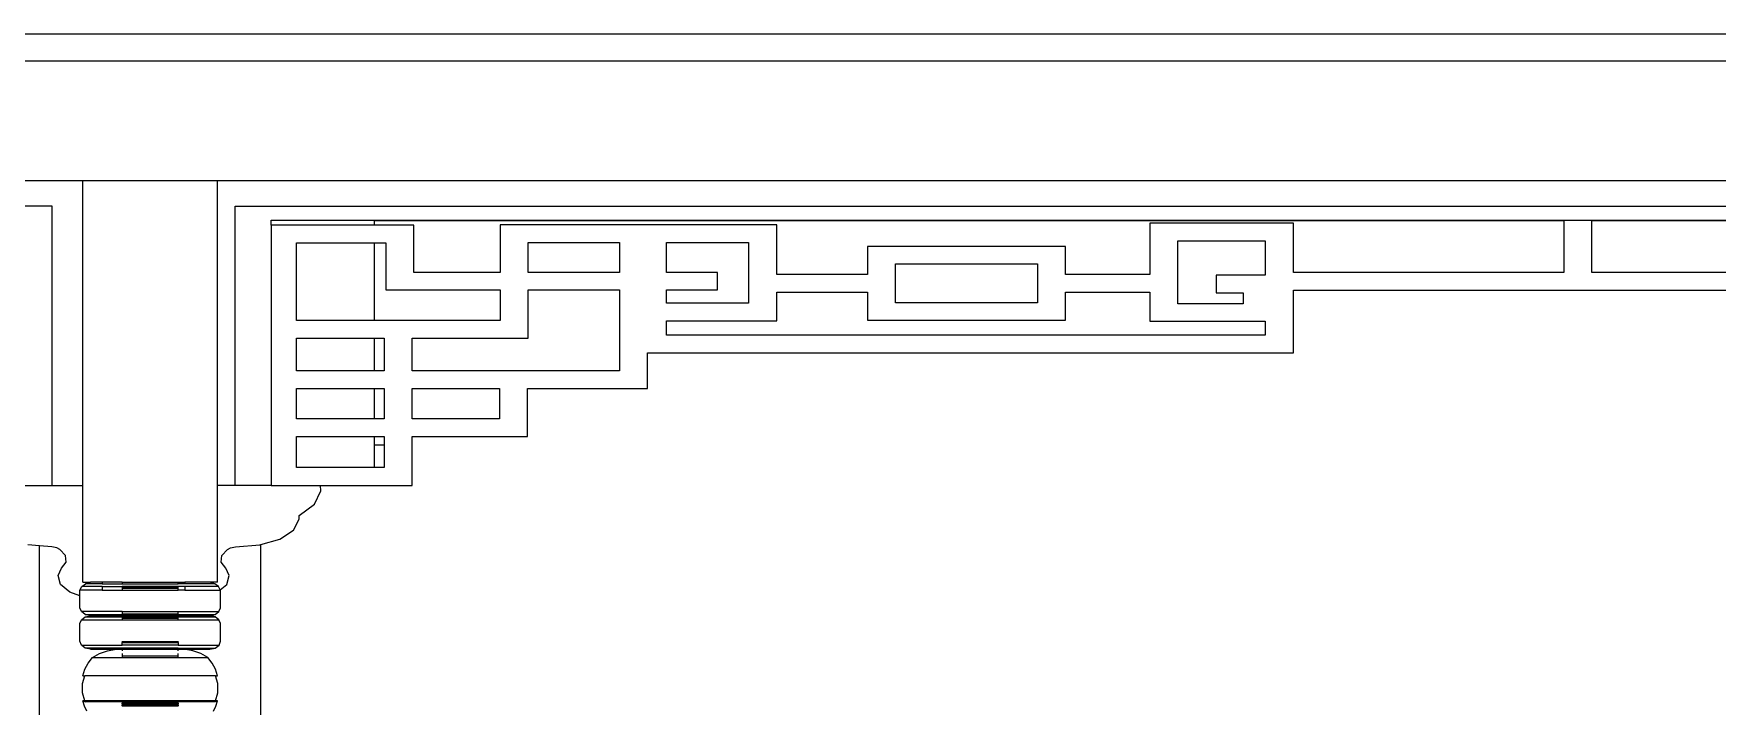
# Model space of a CAD drawing. Extents: x -24961 to 905641, y -154323 to 635957.
# Drawn here: x 419598 to 421852, y -140608 to -139708 of the extents above; entities that cross this region are included whole.
import ezdxf

# ---------------------------------------------------------------- set-up
doc = ezdxf.new("R2010")
doc.units = 0
doc.header["$LTSCALE"] = 1000
doc.header["$MEASUREMENT"] = 0
doc.layers.add('DOTE', color=1, linetype='Continuous')

msp = doc.modelspace()

# ---------------------------------------------------------------- linework, layer by layer
for p, q in [((428053.6, -139744.5), (402953.6, -139744.5)), ((419663.6, -139904.5), (417637.7, -139904.5)), ((419663.6, -140312.1), (419663.6, -139904.5)), ((419843.6, -139904.5), (419663.6, -139904.5)), ((419843.6, -140312.1), (419843.6, -139904.5)), ((421869.7, -139904.5), (419843.6, -139904.5)), ((419622.4, -139938.6), (417637.7, -139938.6)), ((419622.4, -140312.1), (419622.4, -139938.6)), ((419867.6, -139938.6), (421869.7, -139938.6)), ((419867.6, -140312.1), (419867.6, -139938.6)), ((419915.6, -139964.2), (419915.6, -139957.4)), ((419915.6, -139957.4), (420053.6, -139957.4)), ((420053.6, -139957.4), (421646.6, -139957.4)), ((420053.6, -139957.4), (420053.6, -139957.9)), ((420053.6, -139957.9), (421646.6, -139957.9)), ((420053.6, -139957.9), (420053.6, -139964.2)), ((421646.6, -139957.4), (421684.1, -139957.4)), ((421646.6, -139957.4), (421646.6, -139957.9)), ((421646.6, -139957.9), (421646.6, -140027.3)), ((421684.1, -139957.9), (421684.1, -139957.4)), ((421684.1, -139957.4), (421869.7, -139957.4)), ((421684.1, -139957.9), (422055.2, -139957.9)), ((421684.1, -140027.3), (421684.1, -139957.9)), ((419915.6, -139964.2), (419915.6, -140312.1)), ((420053.6, -139964.2), (419915.6, -139964.2)), ((420106.6, -139964.2), (420053.6, -139964.2)), ((420106.6, -140027.2), (420106.6, -139964.2)), ((420222.2, -139963.7), (420222.3, -140027.2)), ((420592.6, -139963.7), (420222.2, -139963.7)), ((420592.6, -140030.1), (420592.6, -139963.7)), ((421092.2, -139961.5), (421092.2, -140030.1)), ((421284.4, -139961.5), (421092.2, -139961.5)), ((421284.4, -140027.3), (421284.4, -139961.5)), ((419949.6, -140091.6), (419949.6, -139987.7)), ((419949.6, -139987.7), (420053.6, -139987.7)), ((420053.6, -139987.7), (420053.6, -140091.6)), ((420053.6, -139987.7), (420069, -139987.7)), ((420069, -139987.7), (420069, -140050.6)), ((420259.8, -139987.1), (420382, -139987.1)), ((420259.8, -140027.2), (420259.8, -139987.1)), ((420382, -139987.1), (420382, -140027.2)), ((420445.2, -139987.1), (420555, -139987.1)), ((420445.2, -140027.2), (420445.2, -139987.1)), ((420555, -139987.1), (420555, -140068.4)), ((420714.3, -139992.4), (420714.3, -140030.1)), ((420979.1, -139992.4), (420714.3, -139992.4)), ((420979.1, -140030.1), (420979.1, -139992.4)), ((421129.8, -139984.9), (421246.8, -139984.9)), ((421129.8, -140069), (421129.8, -139984.9)), ((421246.8, -139984.9), (421246.8, -140030.9)), ((420222.3, -140027.2), (420106.6, -140027.2)), ((420382, -140027.2), (420259.8, -140027.2)), ((420513.5, -140027.2), (420445.2, -140027.2)), ((420513.5, -140050.6), (420513.5, -140027.2)), ((420751.8, -140067.7), (420751.8, -140015.9)), ((420751.8, -140015.9), (420941.6, -140015.9)), ((420941.6, -140015.9), (420941.6, -140067.7)), ((421646.6, -140027.3), (421284.4, -140027.3)), ((421869.7, -140027.3), (421684.1, -140027.3)), ((420714.3, -140030.1), (420592.6, -140030.1)), ((421092.2, -140030.1), (420979.1, -140030.1)), ((421181.1, -140030.9), (421181.1, -140054.3)), ((421246.8, -140030.9), (421181.1, -140030.9)), ((420069, -140050.6), (420222.2, -140050.6)), ((420222.2, -140050.6), (420222.2, -140091.6)), ((420259.8, -140050.6), (420382, -140050.6)), ((420259.8, -140115), (420259.8, -140050.6)), ((420382, -140050.6), (420382, -140159)), ((420445.2, -140050.6), (420513.5, -140050.6)), ((420445.2, -140068.4), (420445.2, -140050.6)), ((420555, -140068.4), (420445.2, -140068.4)), ((420592.6, -140053.5), (420714.3, -140053.5)), ((420592.6, -140091.8), (420592.6, -140053.5)), ((420714.3, -140053.5), (420714.3, -140091.2)), ((420941.6, -140067.7), (420751.8, -140067.7)), ((420979.1, -140053.5), (421092.2, -140053.5)), ((420979.1, -140091.2), (420979.1, -140053.5)), ((421092.2, -140053.5), (421092.2, -140092.5)), ((421217.1, -140069), (421129.8, -140069)), ((421181.1, -140054.3), (421217.1, -140054.3)), ((421217.1, -140054.3), (421217.1, -140069)), ((421284.4, -140050.8), (421869.7, -140050.8)), ((421284.4, -140134.6), (421284.4, -140050.8)), ((420053.6, -140091.6), (419949.6, -140091.6)), ((420222.2, -140091.6), (420053.6, -140091.6)), ((420445.2, -140091.8), (420592.6, -140091.8)), ((420445.2, -140111.2), (420445.2, -140091.8)), ((420714.3, -140091.2), (420979.1, -140091.2)), ((421092.2, -140092.5), (421246.8, -140092.5)), ((421246.8, -140092.5), (421246.8, -140111.2)), ((419949.6, -140159), (419949.6, -140115)), ((419949.6, -140115), (420053.6, -140115)), ((420053.6, -140115), (420053.6, -140159)), ((420053.6, -140115), (420067.1, -140115)), ((420067.1, -140115), (420067.1, -140159)), ((420104.6, -140115), (420259.8, -140115)), ((420104.6, -140159), (420104.6, -140115)), ((421246.8, -140111.2), (420445.2, -140111.2)), ((420419.5, -140134.6), (421284.4, -140134.6)), ((420419.5, -140182.5), (420419.5, -140134.6)), ((420053.6, -140159), (419949.6, -140159)), ((420067.1, -140159), (420053.6, -140159)), ((420382, -140159), (420104.6, -140159)), ((419949.6, -140223.1), (419949.6, -140182.5)), ((419949.6, -140182.5), (420053.6, -140182.5)), ((420053.6, -140182.5), (420053.6, -140223.1)), ((420053.6, -140182.5), (420067.1, -140182.5)), ((420067.1, -140182.5), (420067.1, -140223.1)), ((420104.6, -140182.5), (420221.3, -140182.5)), ((420104.6, -140223.1), (420104.6, -140182.5)), ((420221.3, -140182.5), (420221.3, -140223.1)), ((420258.9, -140182.5), (420419.5, -140182.5)), ((420258.9, -140246.6), (420258.9, -140182.5)), ((420053.6, -140223.1), (419949.6, -140223.1)), ((420067.1, -140223.1), (420053.6, -140223.1)), ((420221.3, -140223.1), (420104.6, -140223.1)), ((419949.6, -140288.3), (419949.6, -140246.6)), ((419949.6, -140246.6), (420053.6, -140246.6)), ((420053.6, -140246.6), (420067.1, -140246.6)), ((420053.6, -140246.6), (420053.6, -140257.9)), ((420067.1, -140246.6), (420067.1, -140257.9)), ((420104.6, -140246.6), (420258.9, -140246.6)), ((420104.6, -140257.9), (420104.6, -140246.6)), ((420053.6, -140257.9), (420067.1, -140257.9)), ((420053.6, -140257.9), (420053.6, -140288.3)), ((420067.1, -140257.9), (420067.1, -140288.3)), ((420104.6, -140307.9), (420104.6, -140257.9)), ((420053.6, -140288.3), (419949.6, -140288.3)), ((420067.1, -140288.3), (420053.6, -140288.3)), ((419574.8, -140312.1), (419622.4, -140312.1)), ((419622.4, -140312.1), (419663.6, -140312.1)), ((419663.6, -140441.6), (419663.6, -140312.1)), ((419867.6, -140312.1), (419843.6, -140312.1)), ((419843.6, -140441.6), (419843.6, -140312.1)), ((419915.6, -140312.1), (419867.6, -140312.1)), ((419915.6, -140312.1), (419981.8, -140312.1)), ((419973.6, -140337.1), (419982.1, -140319.4)), ((419982.1, -140319.4), (419981.8, -140312.1)), ((419981.8, -140312.1), (420053.6, -140312.1)), ((420053.6, -140312.1), (420104.6, -140312.1)), ((420104.6, -140312.1), (420104.6, -140307.9)), ((419953.2, -140352.4), (419973.6, -140337.1)), ((419945.7, -140372), (419953.3, -140357.4)), ((419953.3, -140357.4), (419953.2, -140352.4)), ((419901.6, -140391.3), (419927.2, -140384)), ((419927.2, -140384), (419945.7, -140372)), ((419605.6, -140392.8), (419589.6, -140391.6)), ((419605.6, -140934.1), (419605.6, -140392.8)), ((419622.1, -140394.1), (419605.6, -140392.8)), ((419628.7, -140395.7), (419622.1, -140394.1)), ((419632.6, -140398), (419628.7, -140395.7)), ((419640.2, -140405.9), (419632.6, -140398)), ((419641, -140414.7), (419640.2, -140405.9)), ((419848.8, -140414.7), (419849.6, -140405.9)), ((419849.6, -140405.9), (419857.3, -140398)), ((419857.3, -140398), (419861.3, -140395.7)), ((419861.3, -140395.7), (419867.9, -140394.1)), ((419867.9, -140394.1), (419900.6, -140391.6)), ((419900.6, -140391.6), (419901.6, -140391.3)), ((419901.6, -140934.1), (419901.6, -140391.3)), ((419630.3, -140432.7), (419634.8, -140423)), ((419633.7, -140444.5), (419630.3, -140432.7)), ((419634.8, -140423), (419641, -140414.7)), ((419855.1, -140423), (419848.8, -140414.7)), ((419859.6, -140432.7), (419855.1, -140423)), ((419856.2, -140444.5), (419859.6, -140432.7)), ((419646.1, -140454.8), (419633.7, -140444.5)), ((419659.5, -140459.7), (419646.1, -140454.8)), ((419659.5, -140452.1), (419662.2, -140447.2)), ((419659.5, -140459.7), (419659.5, -140452.1)), ((419689.4, -140452.1), (419659.5, -140452.1)), ((419662.2, -140447.2), (419667.1, -140443.6)), ((419689.4, -140447.2), (419662.2, -140447.2)), ((419663.6, -140441.6), (419673.7, -140441.6)), ((419667.1, -140443.6), (419673.7, -140441.6)), ((419689.4, -140443.6), (419667.1, -140443.6)), ((419689.4, -140441.6), (419673.7, -140441.6)), ((419689.4, -140441.6), (419689.4, -140443.6)), ((419716.1, -140441.6), (419689.4, -140441.6)), ((419689.4, -140443.6), (419716.1, -140443.6)), ((419689.4, -140447.2), (419689.4, -140452.1)), ((419689.4, -140447.2), (419716.1, -140447.2)), ((419689.4, -140452.1), (419716.1, -140452.1)), ((419716.1, -140441.6), (419716.1, -140443.6)), ((419716.1, -140441.6), (419791.1, -140441.6)), ((419716.1, -140443.6), (419791.1, -140443.6)), ((419716.1, -140447.2), (419716.1, -140447.7)), ((419791.1, -140447.2), (419716.1, -140447.2)), ((419716.1, -140447.7), (419791.1, -140447.7)), ((419716.1, -140447.7), (419716.1, -140449.4)), ((419716.1, -140449.4), (419791.1, -140449.4)), ((419716.1, -140449.4), (419716.1, -140452.1)), ((419716.1, -140452.1), (419791.1, -140452.1)), ((419791.1, -140443.6), (419791.1, -140441.6)), ((419791.1, -140441.6), (419800, -140441.6)), ((419800, -140443.6), (419791.1, -140443.6)), ((419791.1, -140447.7), (419791.1, -140447.2)), ((419800, -140447.2), (419791.1, -140447.2)), ((419791.1, -140449.4), (419791.1, -140447.7)), ((419791.1, -140452.1), (419791.1, -140449.4)), ((419800, -140452.1), (419791.1, -140452.1)), ((419800, -140441.6), (419800, -140443.6)), ((419833.5, -140441.6), (419800, -140441.6)), ((419840.1, -140443.6), (419800, -140443.6)), ((419800, -140447.2), (419800, -140452.1)), ((419845, -140447.2), (419800, -140447.2)), ((419800, -140452.1), (419846.9, -140452.1)), ((419840.1, -140443.6), (419833.5, -140441.6)), ((419843.6, -140441.6), (419833.5, -140441.6)), ((419845, -140447.2), (419840.1, -140443.6)), ((419847.5, -140451.7), (419845, -140447.2)), ((419846.9, -140452.1), (419847.5, -140451.7)), ((419846.9, -140452.1), (419847.7, -140452.1)), ((419847.5, -140451.7), (419856.2, -140444.5)), ((419847.7, -140452.1), (419847.5, -140451.7)), ((419847.7, -140475.7), (419847.7, -140452.1)), ((419659.5, -140475.7), (419659.5, -140459.7)), ((419661.7, -140480.9), (419659.5, -140475.7)), ((419845.6, -140480.9), (419847.7, -140475.7)), ((419659.5, -140496.9), (419661.6, -140491.7)), ((419659.5, -140520.6), (419659.5, -140496.9)), ((419661.6, -140491.7), (419666.6, -140487.9)), ((419661.6, -140491.7), (419716.1, -140491.7)), ((419666.7, -140484.7), (419661.7, -140480.9)), ((419716.1, -140480.9), (419661.7, -140480.9)), ((419666.6, -140487.9), (419673.7, -140486.4)), ((419666.6, -140487.9), (419716.1, -140487.9)), ((419673.7, -140486.4), (419666.7, -140484.7)), ((419666.7, -140484.7), (419716.1, -140484.7)), ((419716.1, -140486.4), (419673.7, -140486.4)), ((419716.1, -140480.9), (419716.1, -140480.9)), ((419716.1, -140480.9), (419791.1, -140480.9)), ((419716.1, -140480.9), (419716.1, -140483.8)), ((419716.1, -140480.9), (419791.1, -140480.9)), ((419716.1, -140483.8), (419791.1, -140483.8)), ((419716.1, -140483.8), (419716.1, -140484.7)), ((419716.1, -140484.7), (419791.1, -140484.7)), ((419716.1, -140486.4), (419716.1, -140487.9)), ((419791.1, -140486.4), (419716.1, -140486.4)), ((419716.1, -140487.9), (419716.1, -140489.5)), ((419716.1, -140487.9), (419791.1, -140487.9)), ((419716.1, -140489.5), (419791.1, -140489.5)), ((419716.1, -140489.5), (419716.1, -140491.7)), ((419716.1, -140491.7), (419791.1, -140491.7)), ((419791.1, -140480.9), (419791.1, -140480.9)), ((419791.1, -140483.8), (419791.1, -140480.9)), ((419791.1, -140480.9), (419845.6, -140480.9)), ((419791.1, -140484.7), (419791.1, -140483.8)), ((419791.1, -140484.7), (419840.5, -140484.7)), ((419791.1, -140487.9), (419791.1, -140486.4)), ((419791.1, -140486.4), (419833.5, -140486.4)), ((419791.1, -140489.5), (419791.1, -140487.9)), ((419791.1, -140487.9), (419840.6, -140487.9)), ((419791.1, -140491.7), (419791.1, -140489.5)), ((419791.1, -140491.7), (419845.6, -140491.7)), ((419833.5, -140486.4), (419840.5, -140484.7)), ((419840.6, -140487.9), (419833.5, -140486.4)), ((419840.5, -140484.7), (419845.6, -140480.9)), ((419845.6, -140491.7), (419840.6, -140487.9)), ((419847.7, -140496.9), (419845.6, -140491.7)), ((419847.7, -140520.6), (419847.7, -140496.9)), ((419661.5, -140525.9), (419659.5, -140520.6)), ((419716.1, -140520.6), (419716.1, -140521)), ((419716.1, -140521), (419791.1, -140521)), ((419716.1, -140521), (419716.1, -140522)), ((419716.1, -140522), (419791.1, -140522)), ((419716.1, -140522), (419716.1, -140522.1)), ((419716.1, -140525.9), (419716.1, -140522.1)), ((419716.1, -140522.1), (419791.1, -140522.1)), ((419791.1, -140521), (419791.1, -140520.6)), ((419791.1, -140522), (419791.1, -140521)), ((419791.1, -140522.1), (419791.1, -140522)), ((419791.1, -140522.1), (419791.1, -140525.9)), ((419845.8, -140525.9), (419847.7, -140520.6)), ((419666.5, -140529.7), (419661.5, -140525.9)), ((419661.5, -140525.9), (419716.1, -140525.9)), ((419673.7, -140531.2), (419666.5, -140529.7)), ((419716.1, -140529.7), (419666.5, -140529.7)), ((419670.6, -140549.9), (419676.3, -140542.2)), ((419673.7, -140531.2), (419708, -140531.2)), ((419676.3, -140542.2), (419685.7, -140536.9)), ((419676.3, -140542.2), (419716.1, -140542.2)), ((419685.7, -140536.9), (419696.4, -140533.2)), ((419696.4, -140533.2), (419708, -140531.2)), ((419708, -140531.2), (419716.1, -140531.2)), ((419791.1, -140525.9), (419716.1, -140525.9)), ((419716.1, -140529.7), (419716.1, -140530.8)), ((419791.1, -140529.7), (419716.1, -140529.7)), ((419716.1, -140530.8), (419791.1, -140530.8)), ((419716.1, -140530.8), (419716.1, -140531.2)), ((419716.1, -140531.2), (419716.1, -140533.2)), ((419716.1, -140531.2), (419791.1, -140531.2)), ((419716.1, -140536.9), (419716.1, -140540.1)), ((419716.1, -140540.1), (419791.1, -140540.1)), ((419716.1, -140540.1), (419716.1, -140542.2)), ((419716.1, -140542.2), (419791.1, -140542.2)), ((419791.1, -140525.9), (419845.8, -140525.9)), ((419791.1, -140530.8), (419791.1, -140529.7)), ((419791.1, -140529.7), (419840.7, -140529.7)), ((419791.1, -140531.2), (419791.1, -140530.8)), ((419791.1, -140533.2), (419791.1, -140531.2)), ((419791.1, -140531.2), (419799.2, -140531.2)), ((419791.1, -140540.1), (419791.1, -140536.9)), ((419791.1, -140542.2), (419791.1, -140540.1)), ((419791.1, -140542.2), (419830.9, -140542.2)), ((419810.8, -140533.2), (419799.2, -140531.2)), ((419799.2, -140531.2), (419833.5, -140531.2)), ((419821.5, -140536.9), (419810.8, -140533.2)), ((419830.9, -140542.2), (419821.5, -140536.9)), ((419836.6, -140549.9), (419830.9, -140542.2)), ((419833.5, -140531.2), (419840.7, -140529.7)), ((419840.7, -140529.7), (419845.8, -140525.9)), ((419663.1, -140577), (419666.3, -140566.7)), ((419663.4, -140566.7), (419666.3, -140558.1)), ((419663.4, -140566.7), (419666.3, -140566.7)), ((419666.3, -140558.1), (419670.6, -140549.9)), ((419840.9, -140566.7), (419666.3, -140566.7)), ((419840.9, -140558.1), (419836.6, -140549.9)), ((419843.8, -140566.7), (419840.9, -140558.1)), ((419844.1, -140577), (419840.9, -140566.7)), ((419840.9, -140566.7), (419843.8, -140566.7)), ((419662.9, -140589.5), (419663.1, -140577)), ((419666, -140600.3), (419662.9, -140589.5)), ((419841.3, -140600.3), (419844.3, -140589.5)), ((419844.3, -140589.5), (419844.1, -140577)), ((419666, -140600.3), (419663.4, -140600.3)), ((419663.4, -140600.3), (419666.4, -140601.8)), ((419665.7, -140607.2), (419663.4, -140600.3)), ((419668.6, -140613.9), (419665.7, -140607.2)), ((419666.4, -140601.8), (419666, -140600.3)), ((419841.3, -140600.3), (419666, -140600.3)), ((419716.1, -140601.8), (419666.4, -140601.8)), ((419716.1, -140601.8), (419716.1, -140602.6)), ((419791.1, -140601.8), (419716.1, -140601.8)), ((419716.1, -140602.6), (419791.1, -140602.6)), ((419716.1, -140602.6), (419791.1, -140602.6)), ((419716.1, -140602.6), (419716.1, -140603.3)), ((419716.1, -140602.6), (419716.1, -140602.6)), ((419716.1, -140603.3), (419791.1, -140603.3)), ((419716.1, -140603.3), (419716.1, -140603.4)), ((419716.1, -140603.4), (419791.1, -140603.4)), ((419716.1, -140604.2), (419716.1, -140603.4)), ((419716.1, -140604.2), (419791.1, -140604.2)), ((419716.1, -140604.2), (419716.1, -140605.1)), ((419716.1, -140605.1), (419791.1, -140605.1)), ((419716.1, -140605.1), (419716.1, -140605.4)), ((419716.1, -140605.4), (419791.1, -140605.4)), ((419716.1, -140606), (419716.1, -140605.4)), ((419716.1, -140606), (419791.1, -140606)), ((419716.1, -140606.3), (419716.1, -140606)), ((419716.1, -140606.3), (419791.1, -140606.3)), ((419716.1, -140607), (419716.1, -140606.3)), ((419716.1, -140607), (419791.1, -140607)), ((419716.1, -140607.1), (419716.1, -140607)), ((419716.1, -140607.1), (419791.1, -140607.1)), ((419716.1, -140607.1), (419716.1, -140607.2)), ((419791.1, -140602.6), (419791.1, -140601.8)), ((419840.8, -140601.8), (419791.1, -140601.8)), ((419791.1, -140603.3), (419791.1, -140602.6)), ((419791.1, -140602.6), (419791.1, -140602.6)), ((419791.1, -140603.4), (419791.1, -140603.3)), ((419791.1, -140603.4), (419791.1, -140604.2)), ((419791.1, -140605.1), (419791.1, -140604.2)), ((419791.1, -140605.4), (419791.1, -140605.1)), ((419791.1, -140605.4), (419791.1, -140606)), ((419791.1, -140606), (419791.1, -140606.3)), ((419791.1, -140606.3), (419791.1, -140607)), ((419791.1, -140607), (419791.1, -140607.1)), ((419791.1, -140607.2), (419791.1, -140607.1)), ((419838.6, -140613.9), (419841.6, -140607.2)), ((419843.8, -140600.3), (419840.8, -140601.8)), ((419840.8, -140601.8), (419841.3, -140600.3)), ((419843.8, -140600.3), (419841.3, -140600.3)), ((419841.6, -140607.2), (419843.8, -140600.3))]:
    msp.add_line(p, q)
at = {"layer": 'DOTE'}
msp.add_line((393730.1, -139707.9), (442830.8, -139707.9), dxfattribs=at)

doc.saveas('drawing.dxf')
